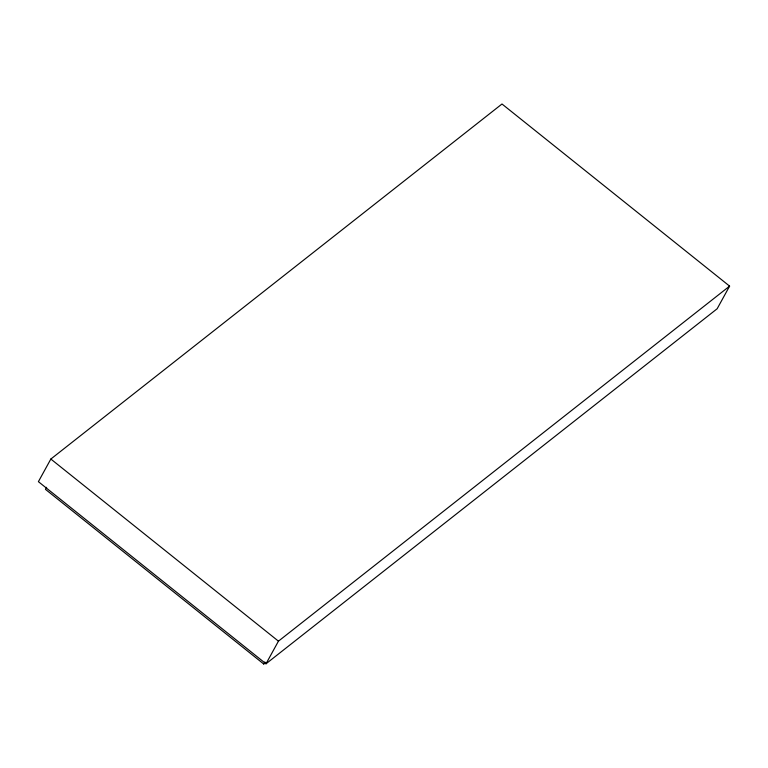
<?xml version="1.0" encoding="UTF-8"?>
<svg xmlns="http://www.w3.org/2000/svg" width="768" height="768" viewBox="0 0 768 768"><rect width="100%" height="100%" fill="white"/><g stroke="black" fill="none" stroke-linecap="round" stroke-linejoin="round"><path stroke-width="1.15" d="M50.842 459.043L38.4 481.67L266.006 663.792L717.158 308.755L729.6 286.128L501.994 103.997L50.842 459.043L278.448 641.165L729.6 286.128M46.608 487.296L45.475 489.36L263.731 664.003L265.546 662.573M263.731 664.003L264.864 661.939M266.006 663.792L278.448 641.165"/></g></svg>
